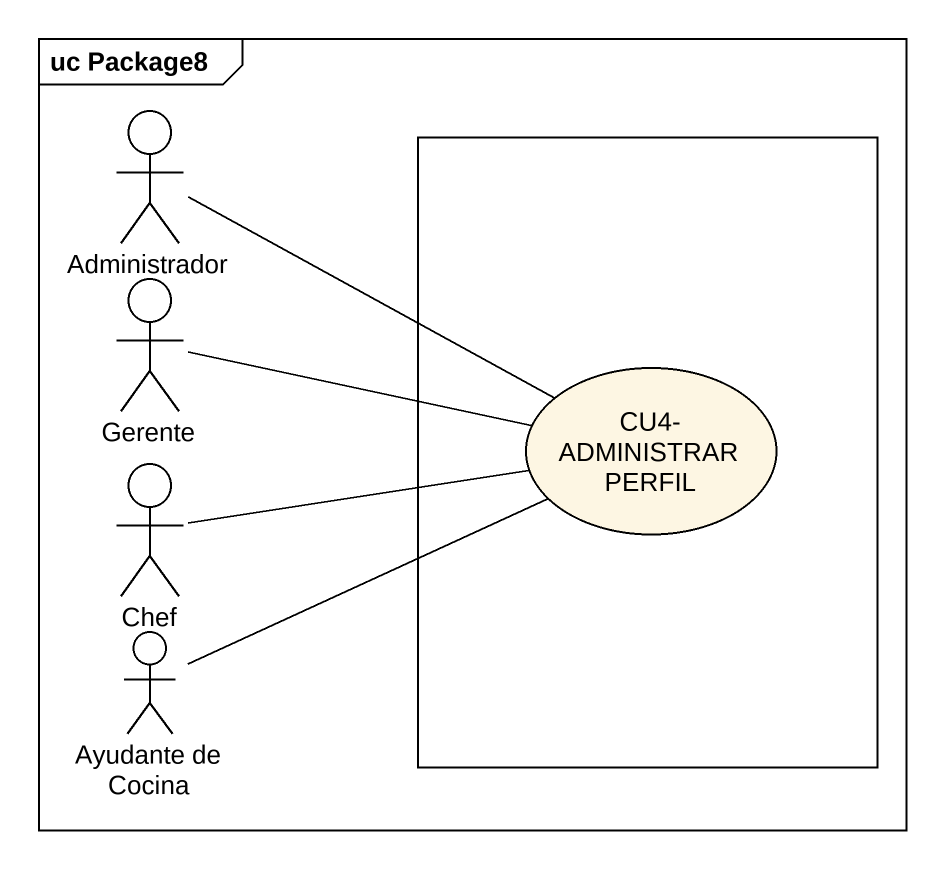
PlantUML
@startuml
mainframe uc Package8
actor Administrador
rectangle " " as rectangle1 {
  usecase "CU4- ADMINISTRAR PERFIL" as CU4_ADMINISTRAR_PERFIL
}
actor Gerente
actor Chef
actor "Ayudante de Cocina" as Ayudante_de_Cocina
Administrador -right- CU4_ADMINISTRAR_PERFIL
Gerente -right- CU4_ADMINISTRAR_PERFIL
Chef -right- CU4_ADMINISTRAR_PERFIL
Ayudante_de_Cocina -right- CU4_ADMINISTRAR_PERFIL
@enduml
